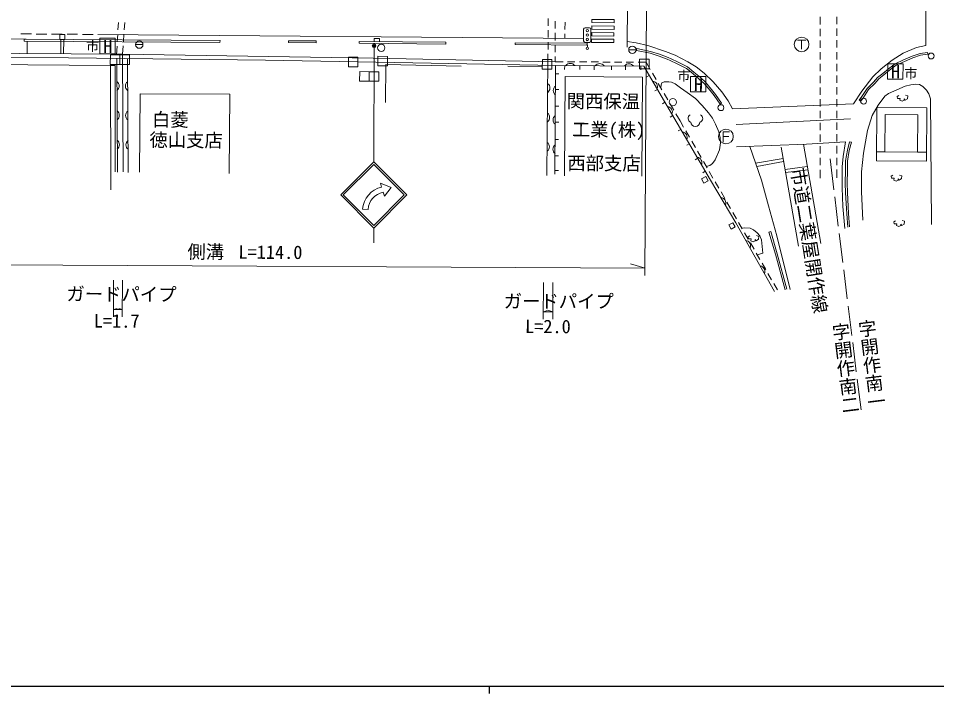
# Model space of a CAD drawing. Units: millimetres, scale not verified. Extents: x 40000 to 680000, y 20000 to 380000.
# Drawn here: x 103850 to 229006, y 204000 to 295993 of the extents above; entities that cross this region are included whole.
import ezdxf
from ezdxf.enums import TextEntityAlignment as Align

# ---------------------------------------------------------------- set-up
doc = ezdxf.new("R2010")
doc.units = ezdxf.units.MM
doc.header["$LTSCALE"] = 1000
doc.header["$PDMODE"] = 32
doc.header["$PDSIZE"] = 500
doc.linetypes.add('CHAIN', pattern=[18.5, 12, -1.5, 3.5, -1.5])
for name, color, linetype, lineweight in [('M-BGD', 7, 'Continuous', 13), ('M-BGD-EXST', 7, 'Continuous', 13), ('M-BMK', 2, 'CHAIN', 13), ('M-BMK-ROW', 30, 'Continuous', 13), ('M-STR-HTXT', 7, 'Continuous', 13), ('M-STR-STRC', 7, 'Continuous', 13), ('M-TTL-BAND', 7, 'Continuous', 25)]:
    doc.layers.add(name, color=color, linetype=linetype, lineweight=lineweight)
doc.styles.add('@ＭＳ ゴシック', font='')
doc.styles.add('ＭＳ ゴシック', font='')
doc.styles.get('@ＭＳ ゴシック').set_extended_font_data('@MS Gothic')
doc.styles.get('ＭＳ ゴシック').set_extended_font_data('MS Gothic')

msp = doc.modelspace()

# ---------------------------------------------------------------- linework, layer by layer
at = {"layer": 'M-BGD'}
for p, q in [((117484, 295413), (117428, 294415)), ((118282, 294451), (118347, 295449)), ((176067, 295974), (176061, 294974)), ((177025, 294601), (177028, 295601)), ((182000, 295409), (182003, 295859)), ((182000, 295409), (185039, 295390)), ((182003, 295859), (185042, 295840)), ((185039, 295390), (185042, 295840)), ((213120, 295181), (213121, 296181)), ((215412, 296206), (215411, 295206)), ((176057, 294374), (176051, 293374)), ((181994, 294509), (181997, 294959)), ((181994, 294509), (185033, 294490)), ((181997, 294959), (185036, 294940)), ((185033, 294490), (185036, 294940)), ((213120, 293581), (213120, 294581)), ((215410, 294606), (215409, 293606)), ((105620, 293866), (104183, 293875)), ((104657, 292894), (104659, 293144)), ((131332, 292727), (104657, 292894)), ((131333, 292977), (104659, 293144)), ((105047, 292892), (105034, 291196)), ((107723, 293851), (106285, 293860)), ((109826, 293836), (108388, 293845)), ((109631, 293113), (109618, 291160)), ((110030, 293111), (110018, 291157)), ((111928, 293821), (110491, 293830)), ((114031, 293806), (112593, 293815)), ((180894, 293255), (114696, 293800)), ((114965, 293287), (114951, 291187)), ((117064, 293274), (114965, 293287)), ((117051, 291174), (117064, 293274)), ((117394, 293816), (117338, 292817)), ((118179, 292854), (118244, 293852)), ((131332, 292727), (131333, 292977)), ((140685, 292694), (140687, 292944)), ((144448, 292921), (140687, 292944)), ((144447, 292671), (144448, 292921)), ((177021, 293001), (177024, 294001)), ((181983, 292709), (181986, 293159)), ((181986, 293159), (185025, 293140)), ((181989, 293609), (181992, 294059)), ((181989, 293609), (185028, 293590)), ((181992, 294059), (185030, 294040)), ((185022, 292690), (185025, 293140)), ((185028, 293590), (185030, 294040)), ((213119, 291981), (213120, 292981)), ((215408, 293006), (215407, 292006)), ((117304, 292218), (117236, 291024)), ((118066, 291096), (118141, 292256)), ((119837, 292414), (120837, 292414)), ((144447, 292671), (140685, 292694)), ((150286, 292609), (150288, 292859)), ((162120, 292482), (150286, 292609)), ((162123, 292732), (150288, 292859)), ((152329, 292256), (152289, 276430)), ((162120, 292482), (162123, 292732)), ((171567, 292433), (171569, 292683)), ((181351, 292349), (171567, 292433)), ((181353, 292599), (171569, 292683)), ((176047, 292774), (176041, 291774)), ((177017, 291401), (177019, 292401)), ((181351, 292349), (181353, 292599)), ((181983, 292709), (185022, 292690)), ((187033, 291719), (188033, 291719)), ((188098, 291627), (188147, 291872)), ((114951, 291187), (117051, 291174)), ((117350, 275020), (117271, 290542)), ((118066, 291096), (118141, 275093)), ((118704, 290525), (118834, 274997)), ((175894, 274606), (176032, 290382)), ((176037, 291174), (176032, 290382)), ((177013, 290087), (177015, 290801)), ((213119, 290381), (213119, 291381)), ((215406, 291406), (215405, 290406)), ((227791, 291118), (227757, 291365)), ((175265, 289415), (170569, 289463)), ((178110, 290081), (177013, 290087)), ((178307, 289027), (178310, 289566)), ((179710, 290071), (178710, 290077)), ((181310, 290061), (180310, 290067)), ((180362, 289014), (180365, 289553)), ((182910, 290051), (181910, 290057)), ((182317, 289002), (182321, 289541)), ((184510, 290041), (183510, 290047)), ((184673, 288987), (184677, 289526)), ((186110, 290031), (185110, 290037)), ((186619, 288975), (186622, 289514)), ((187710, 290021), (186710, 290027)), ((189407, 290010), (188310, 290017)), ((188680, 288962), (188683, 289501)), ((189966, 289045), (189407, 290010)), ((213119, 288781), (213119, 289781)), ((215404, 289806), (215403, 288806)), ((222334, 289816), (222321, 287716)), ((224434, 289803), (222334, 289816)), ((224421, 287703), (224434, 289803)), ((177067, 288444), (177533, 288441)), ((189492, 288030), (189833, 288230)), ((190769, 287661), (190267, 288526)), ((195460, 288081), (195447, 285981)), ((197560, 288068), (195460, 288081)), ((197547, 285968), (197560, 288068)), ((213118, 287181), (213118, 288181)), ((215402, 288206), (215401, 287206)), ((191571, 286276), (191069, 287142)), ((222321, 287716), (224421, 287703)), ((177054, 286312), (177520, 286309)), ((190612, 286115), (190953, 286314)), ((192373, 284892), (191871, 285757)), ((195447, 285981), (197547, 285968)), ((213118, 285581), (213118, 286581)), ((215400, 286606), (215399, 285606)), ((191631, 284372), (191972, 284571)), ((193175, 283507), (192674, 284373)), ((199491, 284293), (199696, 284436)), ((213117, 283981), (213118, 284981)), ((215398, 285006), (215397, 284006)), ((218669, 284727), (218465, 284872)), ((177040, 284026), (177506, 284023)), ((194035, 282024), (193476, 282988)), ((213117, 282381), (213117, 283381)), ((215396, 283406), (215395, 282406)), ((177026, 281856), (177492, 281853)), ((192695, 282552), (193036, 282751)), ((194523, 281176), (194035, 282024)), ((201661, 281535), (217253, 282315)), ((213116, 280781), (213117, 281781)), ((215394, 281806), (215393, 280806)), ((193792, 280675), (194133, 280874)), ((195323, 279790), (194823, 280657)), ((200791, 280522), (199916, 280522)), ((199916, 280522), (199916, 279147)), ((177011, 279514), (177477, 279511)), ((196122, 278404), (195622, 279271)), ((199916, 279897), (200666, 279897)), ((213116, 279181), (213116, 280181)), ((215392, 280206), (215391, 279206)), ((217144, 279185), (217386, 279122)), ((194939, 278713), (195280, 278912)), ((196921, 277018), (196422, 277885)), ((210179, 264944), (207811, 278443)), ((213222, 265337), (210854, 278837)), ((213116, 277581), (213116, 278581)), ((215390, 278606), (215388, 277606)), ((177469, 277263), (176997, 277266)), ((196095, 276735), (196436, 276935)), ((204331, 276251), (208079, 276916)), ((213115, 275981), (213115, 276981)), ((215388, 277006), (215386, 276006)), ((221954, 277789), (220824, 277796)), ((226398, 277761), (227649, 277753)), ((147788, 271931), (152287, 276432)), ((148141, 271931), (152287, 276078)), ((156788, 271932), (152287, 276432)), ((156435, 271932), (152287, 276078)), ((197721, 275632), (197221, 276499)), ((204481, 275820), (208157, 276473)), ((211382, 275823), (208341, 275422)), ((211460, 275380), (208419, 274978)), ((213115, 274209), (213115, 275381)), ((215386, 275406), (215384, 274281)), ((177451, 275283), (176985, 275286)), ((197135, 274956), (197476, 275155)), ((198520, 274246), (198020, 275112)), ((153194, 273529), (154664, 272966)), ((153360, 273010), (153194, 273529)), ((154664, 272966), (153753, 271781)), ((199319, 272860), (198820, 273726)), ((147788, 271931), (152289, 267431)), ((148141, 271931), (152288, 267785)), ((152288, 267785), (156435, 271932)), ((152289, 267431), (156788, 271932)), ((153753, 271781), (153587, 272300)), ((200119, 271474), (199619, 272340)), ((200918, 270088), (200419, 270954)), ((150768, 269978), (151511, 269977)), ((201718, 268702), (201218, 269568)), ((202517, 267316), (202017, 268182)), ((152289, 267431), (152289, 265431)), ((203316, 265930), (202817, 266796)), ((206386, 266947), (206147, 266876)), ((204116, 264544), (203616, 265410)), ((204915, 263158), (204415, 264024)), ((205714, 261772), (205215, 262638)), ((206514, 260386), (206014, 261252)), ((207302, 259019), (206813, 259866))]:
    msp.add_line(p, q, dxfattribs=at)
for points in [[(186831, 292063), (186845, 292845), (186908, 302036)], [(186908, 302036), (227542, 302010), (227536, 292294), (226266, 292029), (224467, 291247), (222924, 290282), (221456, 289115), (220323, 288039), (218808, 286059), (217656, 284369), (201203, 283651), (200613, 284757), (199743, 285974), (198565, 287358), (197309, 288517), (196239, 289376), (195109, 290069), (193359, 290967), (192067, 291501), (189625, 292303), (188045, 292660), (186845, 292845)], [(104917, 293143), (98257, 293296), (84333, 293487)], [(152342, 292837), (152337, 293267), (153062, 293263), (153059, 292829)], [(199491, 284293), (198673, 285465), (198117, 286164), (197303, 287119), (196643, 287728), (195765, 288461), (194928, 289159), (193657, 289791), (192706, 290248), (192301, 290426), (191171, 290861), (189944, 291257), (188098, 291627)], [(199696, 284436), (198874, 285614), (198310, 286323), (197484, 287292), (196808, 287916), (195925, 288653), (195066, 289370), (193767, 290016), (192811, 290475), (192396, 290657), (191254, 291097), (190007, 291499), (188147, 291872)], [(118066, 291096), (83032, 291364), (75246, 291253), (72983, 290718), (71131, 289866), (69751, 289011), (68916, 288030), (67964, 286564), (67404, 285326), (66997, 283225), (65851, 275994)], [(177074, 289574), (160098, 289888), (137546, 290307), (110706, 290618), (79661, 290698), (76061, 290742), (74903, 290607), (73862, 290362), (72894, 289997), (71675, 289477), (70723, 288880), (70149, 288404), (69490, 287637), (68737, 286684), (68201, 285621), (67928, 284869), (67718, 283561), (67159, 280416), (66419, 275930)], [(177013, 290087), (152215, 290551), (118066, 291096)], [(227757, 291365), (226755, 291230), (225660, 290851), (224501, 290332), (223373, 289816), (222449, 289138), (221664, 288487), (220963, 287921), (220381, 287304), (219536, 286442), (218812, 285358), (218465, 284872)], [(227791, 291118), (226814, 290985), (225752, 290619), (224604, 290104), (223500, 289599), (222603, 288941), (221822, 288293), (221133, 287737), (220561, 287130), (219731, 286283), (219018, 285216), (218669, 284727)], [(88135, 289802), (116395, 289572), (116474, 272624)], [(116395, 289572), (117037, 289567), (117026, 275103)], [(164182, 289503), (153934, 289715), (153901, 284525)], [(206898, 258796), (201658, 268160), (198177, 273955), (189092, 289499), (177074, 289574), (176982, 274758)], [(178308, 274528), (178392, 288052), (188914, 287986), (188830, 274494)], [(197608, 275828), (198092, 275928), (198443, 276201), (198822, 276708), (199389, 278069), (199540, 279017), (199484, 279714), (199333, 280545), (198869, 281586), (198453, 282418), (197929, 283119), (197056, 284137), (196135, 285080), (195020, 285873), (194110, 286552), (193379, 287061), (192888, 287305), (192503, 287343), (191853, 287359), (191540, 287217), (191441, 286917), (191432, 286516)], [(218964, 268488), (218785, 272348), (218756, 275091), (219052, 277645), (219565, 280724), (220231, 282760), (221039, 284152), (221966, 285397), (222439, 285771), (224727, 286754), (225497, 286949), (226114, 287022), (226688, 286962), (227143, 286693), (227607, 286213), (227935, 285712), (228189, 285032), (228287, 267917)], [(132591, 274864), (132658, 285645), (120437, 285722), (120370, 275028)], [(223862, 285492), (223624, 285357), (223665, 285086), (224021, 285092), (223994, 284830), (224307, 284701), (224587, 284843), (224588, 285021), (224723, 284834), (225038, 285035), (225074, 285425), (224770, 285528)], [(201744, 278486), (211264, 278853), (216604, 279164), (216273, 277190), (216135, 275746), (216117, 272906), (216230, 270359), (216481, 267387)], [(217144, 279185), (216846, 278024), (216606, 276563), (216598, 275326), (216552, 273539), (216598, 272239), (216763, 269380), (216895, 267558)], [(217386, 279122), (217091, 277972), (216855, 276542), (216848, 275322), (216802, 273540), (216848, 272251), (217013, 269396), (217144, 267576)], [(203527, 278554), (205134, 273947), (206107, 270434), (207229, 266385), (209036, 259042)], [(223052, 274618), (222813, 274484), (222854, 274213), (223210, 274219), (223183, 273957), (223496, 273827), (223777, 273970), (223778, 274148), (223912, 273960), (224227, 274162), (224264, 274551), (223959, 274655)], [(223408, 268423), (223170, 268289), (223211, 268018), (223567, 268024), (223540, 267761), (223853, 267632), (224133, 267775), (224135, 267952), (224269, 267765), (224584, 267967), (224620, 268356), (224316, 268460)], [(204546, 263798), (205316, 264023), (205129, 265803), (204924, 266371), (204541, 266780), (204054, 267168), (203576, 267410), (202827, 267467), (202472, 267395)], [(208353, 259033), (207034, 263861), (206147, 266876)], [(208594, 259099), (207274, 263929), (206386, 266947)], [(203550, 266354), (203312, 266220), (203353, 265948), (203709, 265955), (203682, 265692), (203995, 265563), (204276, 265705), (204277, 265883), (204411, 265696), (204726, 265897), (204762, 266287), (204458, 266391)]]:
    msp.add_lwpolyline(points, dxfattribs=at)
for points in [[(110185, 293810), (109485, 293814), (109481, 293114), (110180, 293110)], [(116384, 289729), (117684, 289721), (117692, 291021), (116392, 291029)], [(117684, 289721), (118984, 289713), (118992, 291013), (117692, 291021)], [(148826, 289397), (150126, 289389), (150134, 290689), (148834, 290697)], [(152849, 289527), (154149, 289519), (154157, 290819), (152857, 290827)], [(175263, 289087), (176563, 289079), (176571, 290379), (175271, 290387)], [(188508, 289129), (189808, 289121), (189816, 290421), (188516, 290429)], [(150361, 287435), (151661, 287427), (151670, 288727), (150370, 288735)], [(151661, 287427), (152961, 287419), (152970, 288719), (151670, 288727)], [(220861, 283846), (227687, 283803), (227641, 276529), (220816, 276572)], [(221986, 282891), (226430, 282863), (226398, 277761), (221954, 277789)], [(197275, 273552), (197847, 273861), (197538, 274433), (196966, 274124)], [(200986, 267278), (201558, 267586), (201249, 268158), (200677, 267849)]]:
    msp.add_lwpolyline(points, close=True, dxfattribs=at)
for centre, radius in [((120337, 292414), 500), ((152329, 292256), 150), ((152329, 292256), 120), ((152329, 292256), 90), ((152329, 292256), 60), ((152329, 292256), 30), ((152329, 292256), 20), ((153312, 291987), 500), ((187533, 291719), 500), ((193043, 284584), 500), ((200291, 279897), 1000)]:
    msp.add_circle(centre, radius, dxfattribs=at)
for centre, radius, start, end in [((179080, 289111), 750, 36.51152, 142.77173), ((183080, 289086), 750, 36.51152, 142.77173), ((187080, 289061), 750, 36.51152, 142.77173), ((116840, 286778), 750, 307.16092, 53.42112), ((119185, 286765), 750, 127.35015, 233.61035), ((175548, 286498), 750, 306.36716, 52.62736), ((177503, 286163), 750, 126.51152, 232.77173), ((190218, 286680), 750, 337.17834, 83.43854), ((116861, 282778), 750, 307.16092, 53.42112), ((119219, 282765), 750, 127.35015, 233.61035), ((175513, 282498), 750, 306.36716, 52.62736), ((192237, 283226), 750, 337.17834, 83.43854), ((195660, 282372), 536, 116.08703, 255.33416), ((196589, 282372), 536, 284.66584, 63.91297), ((177478, 282163), 750, 126.51152, 232.77173), ((196124, 281854), 600, 180, 0), ((194255, 279773), 750, 337.17834, 83.43854), ((116881, 278778), 750, 307.16092, 53.42112), ((119252, 278765), 750, 127.35015, 233.61035), ((175478, 278498), 750, 306.36716, 52.62736), ((177453, 278163), 750, 126.51152, 232.77173), ((196274, 276320), 750, 337.17834, 83.43854), ((154088, 269764), 3327, 102.6378, 176.30645), ((154088, 269764), 2586, 101.17525, 175.26972), ((199532, 270826), 750, 337.85837, 84.11858), ((202909, 265004), 750, 336.10332, 82.36352), ((204862, 261513), 750, 336.10332, 82.36352)]:
    msp.add_arc(centre, radius, start, end, dxfattribs=at)
msp.add_point((152329, 292256), dxfattribs=at)
at = {"layer": 'M-BGD-EXST'}
for p, q in [((210059, 293043), (211159, 293043)), ((210609, 293043), (210609, 291793))]:
    msp.add_line(p, q, dxfattribs=at)
msp.add_circle((210609, 292443), 1000, dxfattribs=at)
at = {"layer": 'M-BMK'}
for p, q in [((178356, 295490), (178345, 294490)), ((178338, 293890), (178332, 293276))]:
    msp.add_line(p, q, dxfattribs=at)
at = {"layer": 'M-BMK-ROW'}
for p, q in [((214477, 276838), (214994, 272654)), ((215117, 271662), (215607, 267692)), ((215730, 266699), (216221, 262730)), ((216343, 261737), (216834, 257767)), ((216957, 256775), (217447, 252805)), ((217570, 251813), (218061, 247843)), ((218183, 246851), (218700, 242666))]:
    msp.add_line(p, q, dxfattribs=at)
at = {"layer": 'M-STR-HTXT'}
for p, q in [((189449, 297953), (189256, 260953)), ((92735, 262457), (189261, 261953)), ((189261, 261953), (187264, 262564)), ((116826, 260331), (116800, 255331)), ((118042, 260325), (118016, 255325)), ((175423, 260025), (175397, 255025)), ((176718, 260019), (176692, 255019)), ((116805, 256331), (117306, 256479)), ((116805, 256331), (118021, 256325)), ((118021, 256325), (117522, 256477)), ((175402, 256025), (175903, 256173)), ((175402, 256025), (176697, 256019)), ((176697, 256019), (175999, 256232))]:
    msp.add_line(p, q, dxfattribs=at)
at = {"layer": 'M-STR-STRC'}
for p, q in [((180897, 292922), (180895, 294522)), ((181694, 294723), (181094, 294722)), ((181895, 294523), (181897, 292923)), ((181697, 292723), (181097, 292722)), ((181397, 292722), (181398, 292089))]:
    msp.add_line(p, q, dxfattribs=at)
for centre, radius in [((181395, 294322), 167), ((181396, 293722), 167), ((181396, 293122), 167), ((181398, 291922), 167), ((228256, 290872), 400), ((199606, 283825), 400), ((219051, 284702), 400)]:
    msp.add_circle(centre, radius, dxfattribs=at)
for centre, radius, start, end in [((181181, 294436), 299, 106.85034, 163.29219), ((181583, 294411), 331, 19.77524, 70.36729), ((181165, 292991), 277, 194.3848, 255.75773), ((181620, 293000), 288, 285.60277, 344.53975)]:
    msp.add_arc(centre, radius, start, end, dxfattribs=at)
at = {"layer": 'M-TTL-BAND'}
for p, q in [((40000, 205000), (579000, 205000)), ((168000, 205000), (168000, 204000))]:
    msp.add_line(p, q, dxfattribs=at)

# ---------------------------------------------------------------- texts
at = {"layer": 'M-BGD'}
for s, height, rotation, style, p in [('市', 1320, 359.642, 'ＭＳ ゴシック', (113074, 291168)), ('市', 1320, 359.642, 'ＭＳ ゴシック', (224578, 287444)), ('市', 1320, 359.642, 'ＭＳ ゴシック', (193637, 287115)), ('関西保温', 1833, 359.642, 'ＭＳ ゴシック', (178573, 283270)), ('白菱', 1833, 359.642, 'ＭＳ ゴシック', (122062, 280750)), ('工業(株)', 1833, 359.642, 'ＭＳ ゴシック', (179289, 279405)), ('徳山支店', 1833, 359.642, 'ＭＳ ゴシック', (121707, 277972)), ('西部支店', 1833, 359.642, 'ＭＳ ゴシック', (178663, 274814)), ('市道二葉屋開作線', 1837, 279.129, 'ＭＳ ゴシック', (208592, 275398)), ('側溝', 1833, 359.701, 'ＭＳ ゴシック', (126883, 262737)), ('L=114.0', 1833, 359.701, 'ＭＳ ゴシック', (133829, 262701)), ('ガードパイプ', 1833, 359.642, 'ＭＳ ゴシック', (110398, 257002)), ('ガードパイプ', 1833, 359.908, 'ＭＳ ゴシック', (170000, 256000)), ('L=1.7', 1833, 359.642, 'ＭＳ ゴシック', (114126, 253329)), ('L=2.0', 1833, 359.642, 'ＭＳ ゴシック', (172898, 252581)), ('字開作南二', 1833, 277.046, '@ＭＳ ゴシック', (214364, 254369)), ('字開作南一', 1833, 277.046, '@ＭＳ ゴシック', (217933, 254807))]:
    msp.add_text(s, height=height, rotation=rotation, dxfattribs=dict(at, style=style)).set_placement(p, align=Align.BOTTOM_LEFT)
at = {"layer": 'M-BGD', "style": 'ＭＳ ゴシック'}
for p in [(116042, 292182), (223407, 288721), (196531, 286992)]:
    msp.add_text('H', height=1833, rotation=359.642, dxfattribs=at).set_placement(p, align=Align.MIDDLE_CENTER)

doc.saveas('drawing.dxf')
